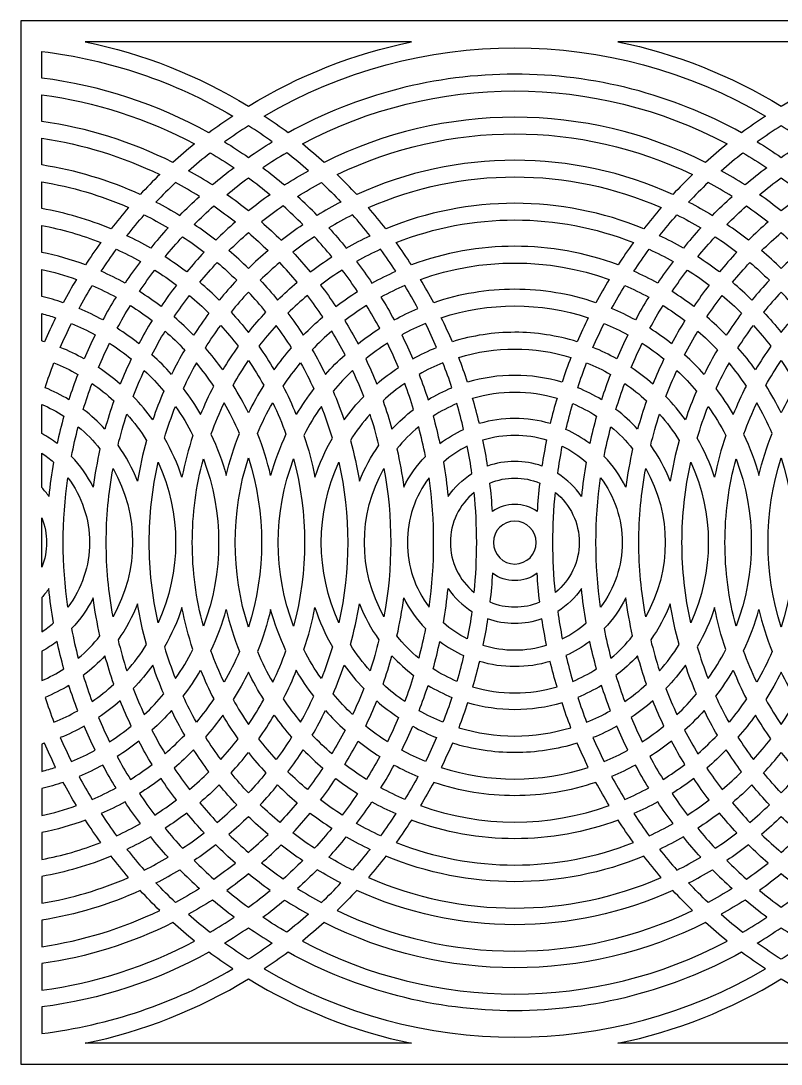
# Model space of a CAD drawing. Extents: x 3682 to 7182, y 5540 to 6540.
# Drawn here: x 3682 to 4411, y 5540 to 6540 of the extents above; entities that cross this region are included whole.
import ezdxf

# ---------------------------------------------------------------- set-up
doc = ezdxf.new("R2010")
doc.units = 0
doc.layers.add('LAYER_01', color=1, linetype='CONTINUOUS')

msp = doc.modelspace()

# ---------------------------------------------------------------- linework, layer by layer
at = {"layer": 'LAYER_01'}
msp.add_lwpolyline([(3681.8, 5539.9), (7181.8, 5539.9), (7181.8, 6539.9), (3681.8, 6539.9)], close=True, dxfattribs=at)
for points in [[(3701.8, 6510.6, -0.103), (3884.9, 6448.7, 0.01424), (3862, 6432.6, 0.09478), (3701.8, 6485.1)], [(3743.5, 6519.9, -0.0864), (3899.9, 6458.2, -0.0864), (4056.3, 6519.9)], [(4155.2, 6488.8, 0.12708), (3937.9, 6432.6, 0.01424), (3915, 6448.7, -0.2721), (4395.5, 6448.7, 0.01424), (4372.6, 6432.6, 0.12708)], [(4254.1, 6519.9, -0.0864), (4410.6, 6458.2, -0.0864), (4567, 6519.9)], [(4358.8, 6421.9, 0.01393), (4338.1, 6404.2, 0.23682), (3972.4, 6404.2, 0.01393), (3951.6, 6421.9, -0.24985)], [(3701.8, 6469, -0.08957), (3848.2, 6421.9, 0.01393), (3827.4, 6404.2, 0.08129), (3701.8, 6443.5)], [(3899.9, 6409.1, -0.01515), (3922.8, 6423.9, 0.01457), (3899.9, 6439.4, 0.01457), (3877.1, 6423.9, -0.01515)], [(4325.6, 6392.6, 0.01366), (4306.8, 6373.5, 0.21653), (4003.7, 6373.5, 0.01366), (3984.9, 6392.6, -0.22881)], [(4410.6, 6409.1, -0.01515), (4433.4, 6423.9, 0.01457), (4410.6, 6439.4, 0.01457), (4387.7, 6423.9, -0.01515)], [(3701.8, 6427.4, -0.07602), (3814.9, 6392.6, 0.01366), (3796.2, 6373.5, 0.06758), (3701.8, 6401.8)], [(3842.5, 6396.3, -0.01424), (3863.3, 6413.5, -0.01557), (3886.2, 6399.2, 0.01481), (3865.4, 6382.6, 0.01633)], [(3957.4, 6396.3, 0.01424), (3936.6, 6413.5, 0.01557), (3913.7, 6399.2, -0.01481), (3934.5, 6382.6, -0.01633)], [(4353.1, 6396.3, -0.01424), (4373.9, 6413.5, -0.01557), (4396.8, 6399.2, 0.01481), (4376, 6382.6, 0.01633)], [(4295.6, 6361, 0.01344), (4278.9, 6340.6, 0.19754), (4031.6, 6340.6, 0.01344), (4014.9, 6361, -0.20901)], [(3701.8, 6385.6, -0.06216), (3785, 6361, 0.01344), (3768.3, 6340.6, 0.05341), (3701.8, 6360)], [(3830, 6384.9, 0.01396), (3811.3, 6366.2, -0.01783), (3834.1, 6353.5, -0.01453), (3852.9, 6371.6, 0.01686)], [(3899.9, 6389.5, -0.01522), (3920.7, 6373.3, 0.01596), (3899.9, 6357.7, 0.01596), (3879.2, 6373.3, -0.01522)], [(3969.9, 6384.9, -0.01396), (3988.6, 6366.2, 0.01783), (3965.8, 6353.5, 0.01453), (3947, 6371.6, -0.01686)], [(4340.6, 6384.9, 0.01396), (4321.9, 6366.2, -0.01783), (4344.7, 6353.5, -0.01453), (4363.5, 6371.6, 0.01686)], [(4410.6, 6389.5, -0.01522), (4431.3, 6373.3, 0.01596), (4410.6, 6357.7, 0.01596), (4389.8, 6373.3, -0.01522)], [(3847.9, 6344.7, -0.01494), (3866.6, 6362.5, -0.0165), (3887.4, 6347.2, 0.0157), (3868.7, 6329.8, 0.01747)], [(3952, 6344.7, 0.01494), (3933.2, 6362.5, 0.0165), (3912.4, 6347.2, -0.0157), (3931.2, 6329.8, -0.01747)], [(4358.5, 6344.7, -0.01494), (4377.3, 6362.5, -0.0165), (4398, 6347.2, 0.0157), (4379.3, 6329.8, 0.01747)], [(3783.4, 6334, -0.01374), (3800.1, 6354, -0.01853), (3822.9, 6341.6, 0.01431), (3806.2, 6322.1, 0.0198)], [(4016.5, 6334, 0.01374), (3999.8, 6354, 0.01853), (3977, 6341.6, -0.01431), (3993.7, 6322.1, -0.0198)], [(4294, 6334, -0.01374), (4310.7, 6354, -0.01853), (4333.5, 6341.6, 0.01431), (4316.8, 6322.1, 0.0198)], [(3701.8, 6343.8, -0.04773), (3758.4, 6327.4, 0.01325), (3743.7, 6306, 0.03845), (3701.8, 6318)], [(4269, 6327.4, 0.01325), (4254.3, 6306, 0.18008), (4056.2, 6306, 0.01325), (4041.5, 6327.4, -0.19058)], [(3820, 6313.7, -0.01474), (3836.7, 6333, -0.01819), (3857.5, 6318.3, 0.01554), (3840.8, 6299.2, 0.01949)], [(3899.9, 6302.7, 0.01727), (3881.2, 6319.7, -0.01625), (3899.9, 6336.9, -0.01625), (3918.7, 6319.7, 0.01727)], [(3979.9, 6313.7, 0.01474), (3963.2, 6333, 0.01819), (3942.4, 6318.3, -0.01554), (3959.1, 6299.2, -0.01949)], [(4330.6, 6313.7, -0.01474), (4347.3, 6333, -0.01819), (4368.1, 6318.3, 0.01554), (4351.4, 6299.2, 0.01949)], [(4410.6, 6302.7, 0.01727), (4391.8, 6319.7, -0.01625), (4410.6, 6336.9, -0.01625), (4429.3, 6319.7, 0.01727)], [(3758.8, 6299.9, -0.01356), (3773.4, 6321, -0.02073), (3796.3, 6309.3, 0.01415), (3781.6, 6288.6, 0.02243)], [(4041.1, 6299.9, 0.01356), (4026.5, 6321, 0.02073), (4003.6, 6309.3, -0.01415), (4018.3, 6288.6, -0.02243)], [(4269.4, 6299.9, -0.01356), (4284, 6321, -0.02073), (4306.9, 6309.3, 0.01415), (4292.2, 6288.6, 0.02243)], [(3701.8, 6301.7, -0.03234), (3735, 6292.1, 0.0131), (3722.4, 6269.8, 0.02216), (3701.8, 6275.8)], [(3795.4, 6280.5, -0.01462), (3810.1, 6301.1, -0.02045), (3830.8, 6286.7, 0.0155), (3816.2, 6266.1, 0.02226)], [(3853.3, 6289.3, -0.01613), (3870, 6308.3, -0.01803), (3888.7, 6291.3, 0.01726), (3872, 6272.3, 0.01945)], [(3946.6, 6289.3, 0.01613), (3929.9, 6308.3, 0.01803), (3911.2, 6291.3, -0.01726), (3927.9, 6272.3, -0.01945)], [(4004.5, 6280.5, 0.01462), (3989.8, 6301.1, 0.02045), (3969, 6286.7, -0.0155), (3983.7, 6266.1, -0.02226)], [(4155.2, 6282.6, 0.08175), (4077.5, 6269.8, 0.0131), (4064.8, 6292.1, -0.17381), (4245.7, 6292.1, 0.0131), (4233, 6269.8, 0.08175)], [(4306, 6280.5, -0.01462), (4320.7, 6301.1, -0.02045), (4341.5, 6286.7, 0.0155), (4326.8, 6266.1, 0.02226)], [(4363.9, 6289.3, -0.01613), (4380.6, 6308.3, -0.01803), (4399.3, 6291.3, 0.01726), (4382.6, 6272.3, 0.01945)], [(3737.5, 6264.1, -0.01342), (3750.1, 6286.2, -0.02369), (3773, 6275.1, 0.01408), (3760.3, 6253.2, 0.02607)], [(4062.4, 6264.1, 0.01342), (4049.8, 6286.2, 0.02369), (4026.9, 6275.1, -0.01408), (4039.6, 6253.2, -0.02607)], [(4248.1, 6264.1, -0.01342), (4260.7, 6286.2, -0.02369), (4283.6, 6275.1, 0.01408), (4270.9, 6253.2, 0.02607)], [(3828.7, 6256.1, -0.01619), (3843.3, 6276.8, -0.02052), (3862.1, 6259.7, 0.01752), (3847.4, 6238.6, 0.02259)], [(3899.9, 6241.3, -0.01978), (3916.7, 6260.8, 0.01812), (3899.9, 6279.9, 0.01812), (3883.2, 6260.8, -0.01978)], [(3971.2, 6256.1, 0.01619), (3956.5, 6276.8, 0.02052), (3937.8, 6259.7, -0.01752), (3952.5, 6238.6, -0.02259)], [(4339.3, 6256.1, -0.01619), (4354, 6276.8, -0.02052), (4372.7, 6259.7, 0.01752), (4358, 6238.6, 0.02259)], [(4410.6, 6241.3, -0.01978), (4427.3, 6260.8, 0.01812), (4410.6, 6279.9, 0.01812), (4393.8, 6260.8, -0.01978)], [(3774.1, 6245.2, -0.0146), (3786.8, 6267.1, -0.02362), (3807.5, 6252.6, 0.01566), (3794.9, 6230.5, 0.02625)], [(4025.8, 6245.2, 0.0146), (4013.1, 6267.1, 0.02362), (3992.3, 6252.6, -0.01566), (4005, 6230.5, -0.02625)], [(4155.2, 6241.4, 0.07556), (4095.4, 6232.3, 0.01298), (4084.8, 6255.4, -0.1593), (4225.7, 6255.4, 0.01298), (4215.1, 6232.3, 0.07556)], [(4284.7, 6245.2, -0.0146), (4297.4, 6267.1, -0.02362), (4318.2, 6252.6, 0.01566), (4305.5, 6230.5, 0.02625)], [(3701.8, 6259.3, -0.0153), (3715.1, 6255.4, 0.01298), (3704.5, 6232.3, 0.00353), (3701.8, 6233.1)], [(3719.6, 6226.9, -0.01334), (3730.2, 6249.9, -0.02788), (3753, 6239, 0.01411), (3742.4, 6216, 0.03141)], [(3807.4, 6219.9, -0.01651), (3820, 6242.5, -0.0242), (3838.8, 6224.6, 0.01826), (3826.2, 6201, 0.02747)], [(3858.6, 6226.5, -0.01858), (3873.3, 6248, -0.02108), (3890, 6228, 0.02074), (3875.3, 6205.4, 0.02372)], [(3941.2, 6226.5, 0.01858), (3926.6, 6248, 0.02108), (3909.9, 6228, -0.02074), (3924.5, 6205.4, -0.02372)], [(3992.5, 6219.9, 0.01651), (3979.8, 6242.5, 0.0242), (3961.1, 6224.6, -0.01826), (3973.7, 6201, -0.02747)], [(4080.3, 6226.9, 0.01334), (4069.7, 6249.9, 0.02788), (4046.9, 6239, -0.01411), (4057.5, 6216, -0.03141)], [(4230.2, 6226.9, -0.01334), (4240.8, 6249.9, -0.02788), (4263.6, 6239, 0.01411), (4253, 6216, 0.03141)], [(4318, 6219.9, -0.01651), (4330.7, 6242.5, -0.0242), (4349.4, 6224.6, 0.01826), (4336.8, 6201, 0.02747)], [(4369.2, 6226.5, -0.01858), (4383.9, 6248, -0.02108), (4400.6, 6228, 0.02074), (4386, 6205.4, 0.02372)], [(3756.2, 6207.6, -0.01476), (3766.8, 6230.9, -0.02831), (3787.6, 6215.9, 0.01615), (3777, 6191.8, 0.03249)], [(4043.7, 6207.6, 0.01476), (4033.1, 6230.9, 0.02831), (4012.3, 6215.9, -0.01615), (4022.9, 6191.8, -0.03249)], [(4266.8, 6207.6, -0.01476), (4277.4, 6230.9, -0.02831), (4298.2, 6215.9, 0.01615), (4287.6, 6191.8, 0.03249)], [(4209, 6217.4, 0.01291), (4200.5, 6193.6, 0.14414), (4110, 6193.6, 0.01291), (4101.5, 6217.4, -0.14821)], [(3705, 6188.3, -0.01333), (3713.5, 6212.1, -0.0342), (3736.3, 6201.1, 0.01434), (3727.8, 6176.8, 0.03994)], [(3850, 6212, 0.01976), (3837.4, 6187.4, -0.03091), (3854.1, 6162.5, -0.02317), (3866.7, 6189.8, 0.02593)], [(3899.9, 6214.3, -0.02256), (3914.6, 6190.6, 0.02667), (3899.9, 6164.1, 0.02667), (3885.3, 6190.6, -0.02256)], [(3949.9, 6212, -0.01976), (3962.5, 6187.4, 0.03091), (3945.8, 6162.5, 0.02317), (3933.2, 6189.8, -0.02593)], [(4094.9, 6188.3, 0.01333), (4086.4, 6212.1, 0.0342), (4063.5, 6201.1, -0.01434), (4072.1, 6176.8, -0.03994)], [(4215.6, 6188.3, -0.01333), (4224.1, 6212.1, -0.0342), (4247, 6201.1, 0.01434), (4238.4, 6176.8, 0.03994)], [(4360.6, 6212, 0.01976), (4348, 6187.4, -0.03091), (4364.7, 6162.5, -0.02317), (4377.3, 6189.8, 0.02593)], [(4410.6, 6214.3, -0.02256), (4425.2, 6190.6, 0.02667), (4410.6, 6164.1, 0.02667), (4395.9, 6190.6, -0.02256)], [(3789.5, 6179.9, -0.01736), (3800.1, 6204.9, -0.0302), (3818.8, 6185, 0.02015), (3808.2, 6157.4, 0.03636)], [(4010.4, 6179.9, 0.01736), (3999.8, 6204.9, 0.0302), (3981.1, 6185, -0.02015), (3991.7, 6157.4, -0.03636)], [(4300.1, 6179.9, -0.01736), (4310.7, 6204.9, -0.0302), (4329.4, 6185, 0.02015), (4318.8, 6157.4, 0.03636)], [(3741.6, 6167.5, -0.01526), (3750.1, 6192.4, -0.036), (3770.9, 6175.7, 0.01748), (3762.4, 6148.6, 0.04393)], [(4058.3, 6167.5, 0.01526), (4049.7, 6192.4, 0.036), (4029, 6175.7, -0.01748), (4037.5, 6148.6, -0.04393)], [(4252.2, 6167.5, -0.01526), (4260.7, 6192.4, -0.036), (4281.5, 6175.7, 0.01748), (4273, 6148.6, 0.04393)], [(4155.2, 6158.9, 0.07252), (4121.3, 6153.9, 0.01289), (4114.8, 6178.3, -0.14322), (4195.7, 6178.3, 0.01289), (4189.2, 6153.9, 0.07252)], [(3701.8, 6172.3, -0.04187), (3723, 6161, 0.01508), (3716.5, 6134.7, 0.037), (3701.8, 6144.3)], [(3819.4, 6140, -0.02295), (3830, 6170.4, -0.03579), (3846.7, 6142.6, 0.03203), (3836.2, 6102.4, 0.05127)], [(3876.6, 6173.9, 0.02654), (3864, 6143.7, -0.0436), (3878.7, 6104.1, -0.03737), (3891.3, 6144.5, 0.03071)], [(3923.2, 6173.9, -0.02654), (3935.9, 6143.7, 0.0436), (3921.2, 6104.1, 0.03737), (3908.6, 6144.5, -0.03071)], [(3980.4, 6140, 0.02295), (3969.8, 6170.4, 0.03579), (3953.1, 6142.6, -0.03203), (3963.7, 6102.4, -0.05127)], [(4106.2, 6148.3, 0.01348), (4099.7, 6173, 0.04482), (4076.9, 6161, -0.01508), (4083.4, 6134.7, -0.05601)], [(4204.3, 6148.3, -0.01348), (4210.8, 6173, -0.04482), (4233.6, 6161, 0.01508), (4227.1, 6134.7, 0.05601)], [(4330.1, 6140, -0.02295), (4340.6, 6170.4, -0.03579), (4357.4, 6142.6, 0.03203), (4346.8, 6102.4, 0.05127)], [(4387.2, 6173.9, 0.02654), (4374.6, 6143.7, -0.0436), (4389.3, 6104.1, -0.03737), (4401.9, 6144.5, 0.03071)], [(3774.9, 6133.2, -0.01976), (3783.4, 6162.9, -0.04237), (3802.2, 6137.8, 0.02726), (3793.6, 6098.8, 0.06138)], [(4025, 6133.2, 0.01976), (4016.5, 6162.9, 0.04237), (3997.7, 6137.8, -0.02726), (4006.3, 6098.8, -0.06138)], [(4285.5, 6133.2, -0.01976), (4294, 6162.9, -0.04237), (4312.8, 6137.8, 0.02726), (4304.2, 6098.8, 0.06138)], [(3730.3, 6122.5, -0.01682), (3736.8, 6150.8, -0.05169), (3757.6, 6129.6, 0.02279), (3751.1, 6093, 0.0762)], [(4069.6, 6122.5, 0.01682), (4063.1, 6150.8, 0.05169), (4042.3, 6129.6, -0.02279), (4048.8, 6093, -0.0762)], [(4240.9, 6122.5, -0.01682), (4247.4, 6150.8, -0.05169), (4268.2, 6129.6, 0.02279), (4261.7, 6093, 0.0762)], [(4155.2, 6117.6, 0.08557), (4129.2, 6113.2, 0.01302), (4124.7, 6138.3, -0.15146), (4185.7, 6138.3, 0.01302), (4181.3, 6113.2, 0.08557)], [(4114.1, 6105.9, 0.01412), (4109.7, 6132.3, 0.0671), (4086.8, 6116.9, -0.01844), (4091.3, 6084.1, -0.10252)], [(4196.4, 6105.9, -0.01412), (4200.8, 6132.3, -0.0671), (4223.7, 6116.9, 0.01844), (4219.2, 6084.1, 0.10252)], [(3701.8, 6125.6, -0.03464), (3713.1, 6116.9, 0.01844), (3708.6, 6084.1, 0.03511), (3701.8, 6092.6)], [(3846.1, 6039.9, -0.06572), (3856.7, 6120.1, -0.18286), (3856.7, 5959.7, -0.06572)], [(3899.9, 5958.6, -0.15537), (3899.9, 6121.2, -0.15537)], [(3943.2, 5959.7, -0.18286), (3943.2, 6120.1, -0.13201)], [(4356.7, 6039.9, -0.06572), (4367.3, 6120.1, -0.18286), (4367.3, 5959.7, -0.06572)], [(4410.6, 5958.6, -0.15537), (4410.6, 6121.2, -0.15537)], [(3763.6, 6039.9, -0.04568), (3770.1, 6111, -0.26367), (3770.1, 5968.8, -0.04568)], [(3804.8, 6039.9, -0.0554), (3813.4, 6116.9, -0.2172), (3813.4, 5963, -0.0554)], [(3986.5, 5963, -0.2172), (3986.5, 6116.9, -0.11114)], [(4029.8, 5968.8, -0.26367), (4029.8, 6111, -0.09155)], [(4274.2, 6039.9, -0.04568), (4280.7, 6111, -0.26367), (4280.7, 5968.8, -0.04568)], [(4315.5, 6039.9, -0.0554), (4324, 6116.9, -0.2172), (4324, 5963, -0.0554)], [(3747.6, 6039.9, -0.16307), (3726.8, 5977.9, -0.07205), (3726.8, 6102, -0.16307)], [(4052.3, 6039.9, 0.16307), (4073, 5977.9, 0.07205), (4073, 6102, 0.16307)], [(4155.2, 6076.4, 0.15807), (4133.8, 6069.5, 0.01404), (4131.4, 6096.9, -0.20086), (4179.1, 6096.9, 0.01404), (4176.7, 6069.5, 0.15807)], [(4258.2, 6039.9, -0.16307), (4237.5, 5977.9, -0.07205), (4237.5, 6102, -0.16307)], [(4118.7, 6039.9, 0.02533), (4116.3, 6087.9, 0.47618), (4116.3, 5992, 0.02533)], [(4191.7, 6039.9, -0.02533), (4194.2, 6087.9, -0.47618), (4194.2, 5992, -0.02533)], [(3701.8, 6063.4, -0.19737), (3701.8, 6016.4)], [(4155.2, 6060.4, 2.41421), (4175.8, 6039.9, 0.41421)], [(4155.2, 6003.4, -0.15807), (4133.8, 6010.4, -0.01404), (4131.4, 5982.9, 0.20086), (4179.1, 5982.9, -0.01404), (4176.7, 6010.4, -0.15807)], [(3701.8, 5954.2, 0.03464), (3713.1, 5962.9, -0.01844), (3708.6, 5995.7, -0.03511), (3701.8, 5987.2)], [(4114.1, 5973.9, -0.01412), (4109.7, 5947.6, -0.0671), (4086.8, 5962.9, 0.01844), (4091.3, 5995.7, 0.10252)], [(4196.4, 5973.9, 0.01412), (4200.8, 5947.6, 0.0671), (4223.7, 5962.9, -0.01844), (4219.2, 5995.7, -0.10252)], [(3730.3, 5957.4, 0.01682), (3736.8, 5929, 0.05169), (3757.6, 5950.3, -0.02279), (3751.1, 5986.8, -0.0762)], [(3774.9, 5946.6, 0.01976), (3783.4, 5916.9, 0.04237), (3802.2, 5942, -0.02726), (3793.6, 5981, -0.06138)], [(4025, 5946.6, -0.01976), (4016.5, 5916.9, -0.04237), (3997.7, 5942, 0.02726), (4006.3, 5981, 0.06138)], [(4069.6, 5957.4, -0.01682), (4063.1, 5929, -0.05169), (4042.3, 5950.3, 0.02279), (4048.8, 5986.8, 0.0762)], [(4240.9, 5957.4, 0.01682), (4247.4, 5929, 0.05169), (4268.2, 5950.3, -0.02279), (4261.7, 5986.8, -0.0762)], [(4285.5, 5946.6, 0.01976), (4294, 5916.9, 0.04237), (4312.8, 5942, -0.02726), (4304.2, 5981, -0.06138)], [(3819.4, 5939.8, 0.02295), (3830, 5909.4, 0.03579), (3846.7, 5937.2, -0.03203), (3836.2, 5977.5, -0.05127)], [(3876.6, 5905.9, -0.02654), (3864, 5936.2, 0.0436), (3878.7, 5975.8, 0.03737), (3891.3, 5935.3, -0.03071)], [(3923.2, 5905.9, 0.02654), (3935.9, 5936.2, -0.0436), (3921.2, 5975.8, -0.03737), (3908.6, 5935.3, 0.03071)], [(3980.4, 5939.8, -0.02295), (3969.8, 5909.4, -0.03579), (3953.1, 5937.2, 0.03203), (3963.7, 5977.5, 0.05127)], [(4330.1, 5939.8, 0.02295), (4340.6, 5909.4, 0.03579), (4357.4, 5937.2, -0.03203), (4346.8, 5977.5, -0.05127)], [(4387.2, 5905.9, -0.02654), (4374.6, 5936.2, 0.0436), (4389.3, 5975.8, 0.03737), (4401.9, 5935.3, -0.03071)], [(4155.2, 5962.2, -0.08557), (4129.2, 5966.7, -0.01302), (4124.7, 5941.5, 0.15146), (4185.7, 5941.5, -0.01302), (4181.3, 5966.7, -0.08557)], [(3701.8, 5907.5, 0.04187), (3723, 5918.8, -0.01508), (3716.5, 5945.1, -0.037), (3701.8, 5935.6)], [(4106.2, 5931.5, -0.01348), (4099.7, 5906.8, -0.04482), (4076.9, 5918.8, 0.01508), (4083.4, 5945.1, 0.05601)], [(4204.3, 5931.5, 0.01348), (4210.8, 5906.8, 0.04482), (4233.6, 5918.8, -0.01508), (4227.1, 5945.1, -0.05601)], [(3741.6, 5912.4, 0.01526), (3750.1, 5887.4, 0.036), (3770.9, 5904.1, -0.01748), (3762.4, 5931.3, -0.04393)], [(4058.3, 5912.4, -0.01526), (4049.7, 5887.4, -0.036), (4029, 5904.1, 0.01748), (4037.5, 5931.3, 0.04393)], [(4252.2, 5912.4, 0.01526), (4260.7, 5887.4, 0.036), (4281.5, 5904.1, -0.01748), (4273, 5931.3, -0.04393)], [(3789.5, 5899.9, 0.01736), (3800.1, 5874.9, 0.0302), (3818.8, 5894.8, -0.02015), (3808.2, 5922.4, -0.03636)], [(4010.4, 5899.9, -0.01736), (3999.8, 5874.9, -0.0302), (3981.1, 5894.8, 0.02015), (3991.7, 5922.4, 0.03636)], [(4155.2, 5920.9, -0.07252), (4121.3, 5925.9, -0.01289), (4114.8, 5901.5, 0.14322), (4195.7, 5901.5, -0.01289), (4189.2, 5925.9, -0.07252)], [(4300.1, 5899.9, 0.01736), (4310.7, 5874.9, 0.0302), (4329.4, 5894.8, -0.02015), (4318.8, 5922.4, -0.03636)], [(3850, 5867.8, -0.01976), (3837.4, 5892.5, 0.03091), (3854.1, 5917.4, 0.02317), (3866.7, 5890, -0.02593)], [(3899.9, 5865.5, 0.02256), (3914.6, 5889.3, -0.02667), (3899.9, 5915.7, -0.02667), (3885.3, 5889.3, 0.02256)], [(3949.9, 5867.8, 0.01976), (3962.5, 5892.5, -0.03091), (3945.8, 5917.4, -0.02317), (3933.2, 5890, 0.02593)], [(4360.6, 5867.8, -0.01976), (4348, 5892.5, 0.03091), (4364.7, 5917.4, 0.02317), (4377.3, 5890, -0.02593)], [(4410.6, 5865.5, 0.02256), (4425.2, 5889.3, -0.02667), (4410.6, 5915.7, -0.02667), (4395.9, 5889.3, 0.02256)], [(3705, 5891.5, 0.01333), (3713.5, 5867.7, 0.0342), (3736.3, 5878.7, -0.01434), (3727.8, 5903, -0.03994)], [(4094.9, 5891.5, -0.01333), (4086.4, 5867.7, -0.0342), (4063.5, 5878.7, 0.01434), (4072.1, 5903, 0.03994)], [(4215.6, 5891.5, 0.01333), (4224.1, 5867.7, 0.0342), (4247, 5878.7, -0.01434), (4238.4, 5903, -0.03994)], [(3756.2, 5872.2, 0.01476), (3766.8, 5848.9, 0.02831), (3787.6, 5864, -0.01615), (3777, 5888, -0.03249)], [(4043.7, 5872.2, -0.01476), (4033.1, 5848.9, -0.02831), (4012.3, 5864, 0.01615), (4022.9, 5888, 0.03249)], [(4209, 5862.4, -0.01291), (4200.5, 5886.2, -0.14414), (4110, 5886.2, -0.01291), (4101.5, 5862.4, 0.14821)], [(4266.8, 5872.2, 0.01476), (4277.4, 5848.9, 0.02831), (4298.2, 5864, -0.01615), (4287.6, 5888, -0.03249)], [(3807.4, 5859.9, 0.01651), (3820, 5837.4, 0.0242), (3838.8, 5855.3, -0.01826), (3826.2, 5878.9, -0.02747)], [(3858.6, 5853.3, 0.01858), (3873.3, 5831.8, 0.02108), (3890, 5851.8, -0.02074), (3875.3, 5874.5, -0.02372)], [(3941.2, 5853.3, -0.01858), (3926.6, 5831.8, -0.02108), (3909.9, 5851.8, 0.02074), (3924.5, 5874.5, 0.02372)], [(3992.5, 5859.9, -0.01651), (3979.8, 5837.4, -0.0242), (3961.1, 5855.3, 0.01826), (3973.7, 5878.9, 0.02747)], [(4318, 5859.9, 0.01651), (4330.7, 5837.4, 0.0242), (4349.4, 5855.3, -0.01826), (4336.8, 5878.9, -0.02747)], [(4369.2, 5853.3, 0.01858), (4383.9, 5831.8, 0.02108), (4400.6, 5851.8, -0.02074), (4386, 5874.5, -0.02372)], [(3719.6, 5852.9, 0.01334), (3730.2, 5830, 0.02788), (3753, 5840.8, -0.01411), (3742.4, 5863.8, -0.03141)], [(4080.3, 5852.9, -0.01334), (4069.7, 5830, -0.02788), (4046.9, 5840.8, 0.01411), (4057.5, 5863.8, 0.03141)], [(4230.2, 5852.9, 0.01334), (4240.8, 5830, 0.02788), (4263.6, 5840.8, -0.01411), (4253, 5863.8, -0.03141)], [(3701.8, 5820.5, 0.0153), (3715.1, 5824.4, -0.01298), (3704.5, 5847.6, -0.00353), (3701.8, 5846.7)], [(3774.1, 5834.7, 0.0146), (3786.8, 5812.8, 0.02362), (3807.5, 5827.2, -0.01566), (3794.9, 5849.4, -0.02625)], [(3828.7, 5823.7, 0.01619), (3843.3, 5803.1, 0.02052), (3862.1, 5820.1, -0.01752), (3847.4, 5841.2, -0.02259)], [(3971.2, 5823.7, -0.01619), (3956.5, 5803.1, -0.02052), (3937.8, 5820.1, 0.01752), (3952.5, 5841.2, 0.02259)], [(4025.8, 5834.7, -0.0146), (4013.1, 5812.8, -0.02362), (3992.3, 5827.2, 0.01566), (4005, 5849.4, 0.02625)], [(4155.2, 5838.5, -0.07556), (4095.4, 5847.6, -0.01298), (4084.8, 5824.4, 0.1593), (4225.7, 5824.4, -0.01298), (4215.1, 5847.6, -0.07556)], [(4284.7, 5834.7, 0.0146), (4297.4, 5812.8, 0.02362), (4318.2, 5827.2, -0.01566), (4305.5, 5849.4, -0.02625)], [(4339.3, 5823.7, 0.01619), (4354, 5803.1, 0.02052), (4372.7, 5820.1, -0.01752), (4358, 5841.2, -0.02259)], [(3899.9, 5838.6, 0.01978), (3916.7, 5819, -0.01812), (3899.9, 5799.9, -0.01812), (3883.2, 5819, 0.01978)], [(4410.6, 5838.6, 0.01978), (4427.3, 5819, -0.01812), (4410.6, 5799.9, -0.01812), (4393.8, 5819, 0.01978)], [(3737.5, 5815.7, 0.01342), (3750.1, 5793.6, 0.02369), (3773, 5804.7, -0.01408), (3760.3, 5826.6, -0.02607)], [(4062.4, 5815.7, -0.01342), (4049.8, 5793.6, -0.02369), (4026.9, 5804.7, 0.01408), (4039.6, 5826.6, 0.02607)], [(4248.1, 5815.7, 0.01342), (4260.7, 5793.6, 0.02369), (4283.6, 5804.7, -0.01408), (4270.9, 5826.6, -0.02607)], [(3701.8, 5778.1, 0.03234), (3735, 5787.7, -0.0131), (3722.4, 5810, -0.02216), (3701.8, 5804.1)], [(3795.4, 5799.3, 0.01462), (3810.1, 5778.7, 0.02045), (3830.8, 5793.1, -0.0155), (3816.2, 5813.7, -0.02226)], [(4004.5, 5799.3, -0.01462), (3989.8, 5778.7, -0.02045), (3969, 5793.1, 0.0155), (3983.7, 5813.7, 0.02226)], [(4155.2, 5797.2, -0.08175), (4077.5, 5810, -0.0131), (4064.8, 5787.7, 0.17381), (4245.7, 5787.7, -0.0131), (4233, 5810, -0.08175)], [(4306, 5799.3, 0.01462), (4320.7, 5778.7, 0.02045), (4341.5, 5793.1, -0.0155), (4326.8, 5813.7, -0.02226)], [(3853.3, 5790.5, 0.01613), (3870, 5771.6, 0.01803), (3888.7, 5788.5, -0.01726), (3872, 5807.5, -0.01945)], [(3946.6, 5790.5, -0.01613), (3929.9, 5771.6, -0.01803), (3911.2, 5788.5, 0.01726), (3927.9, 5807.5, 0.01945)], [(4363.9, 5790.5, 0.01613), (4380.6, 5771.6, 0.01803), (4399.3, 5788.5, -0.01726), (4382.6, 5807.5, -0.01945)], [(3758.8, 5780, 0.01356), (3773.4, 5758.8, 0.02073), (3796.3, 5770.5, -0.01415), (3781.6, 5791.2, -0.02243)], [(4041.1, 5780, -0.01356), (4026.5, 5758.8, -0.02073), (4003.6, 5770.5, 0.01415), (4018.3, 5791.2, 0.02243)], [(4269.4, 5780, 0.01356), (4284, 5758.8, 0.02073), (4306.9, 5770.5, -0.01415), (4292.2, 5791.2, -0.02243)], [(3820, 5766.1, 0.01474), (3836.7, 5746.8, 0.01819), (3857.5, 5761.6, -0.01554), (3840.8, 5780.6, -0.01949)], [(3979.9, 5766.1, -0.01474), (3963.2, 5746.8, -0.01819), (3942.4, 5761.6, 0.01554), (3959.1, 5780.6, 0.01949)], [(4330.6, 5766.1, 0.01474), (4347.3, 5746.8, 0.01819), (4368.1, 5761.6, -0.01554), (4351.4, 5780.6, -0.01949)], [(3701.8, 5736.1, 0.04773), (3758.4, 5752.4, -0.01325), (3743.7, 5773.8, -0.03845), (3701.8, 5761.8)], [(3899.9, 5742.9, 0.01625), (3918.7, 5760.1, -0.01727), (3899.9, 5777.1, -0.01727), (3881.2, 5760.1, 0.01625)], [(4269, 5752.4, -0.01325), (4254.3, 5773.8, -0.18008), (4056.2, 5773.8, -0.01325), (4041.5, 5752.4, 0.19058)], [(4410.6, 5742.9, 0.01625), (4429.3, 5760.1, -0.01727), (4410.6, 5777.1, -0.01727), (4391.8, 5760.1, 0.01625)], [(3783.4, 5745.8, 0.01374), (3800.1, 5725.9, 0.01853), (3822.9, 5738.2, -0.01431), (3806.2, 5757.7, -0.0198)], [(3847.9, 5735.1, 0.01494), (3866.6, 5717.3, 0.0165), (3887.4, 5732.6, -0.0157), (3868.7, 5750, -0.01747)], [(3952, 5735.1, -0.01494), (3933.2, 5717.3, -0.0165), (3912.4, 5732.6, 0.0157), (3931.2, 5750, 0.01747)], [(4016.5, 5745.8, -0.01374), (3999.8, 5725.9, -0.01853), (3977, 5738.2, 0.01431), (3993.7, 5757.7, 0.0198)], [(4294, 5745.8, 0.01374), (4310.7, 5725.9, 0.01853), (4333.5, 5738.2, -0.01431), (4316.8, 5757.7, -0.0198)], [(4358.5, 5735.1, 0.01494), (4377.3, 5717.3, 0.0165), (4398, 5732.6, -0.0157), (4379.3, 5750, -0.01747)], [(3701.8, 5694.2, 0.06216), (3785, 5718.8, -0.01344), (3768.3, 5739.2, -0.05341), (3701.8, 5719.8)], [(4295.6, 5718.8, -0.01344), (4278.9, 5739.2, -0.19754), (4031.6, 5739.2, -0.01344), (4014.9, 5718.8, 0.20901)], [(3830, 5694.9, -0.01396), (3811.3, 5713.6, 0.01783), (3834.1, 5726.3, 0.01453), (3852.9, 5708.2, -0.01686)], [(3899.9, 5722.2, -0.01596), (3879.2, 5706.5, 0.01522), (3899.9, 5690.3, 0.01522), (3920.7, 5706.5, -0.01596)], [(3969.9, 5694.9, 0.01396), (3988.6, 5713.6, -0.01783), (3965.8, 5726.3, -0.01453), (3947, 5708.2, 0.01686)], [(4340.6, 5694.9, -0.01396), (4321.9, 5713.6, 0.01783), (4344.7, 5726.3, 0.01453), (4363.5, 5708.2, -0.01686)], [(4410.6, 5722.2, -0.01596), (4389.8, 5706.5, 0.01522), (4410.6, 5690.3, 0.01522), (4431.3, 5706.5, -0.01596)], [(3701.8, 5652.5, 0.07602), (3814.9, 5687.2, -0.01366), (3796.2, 5706.4, -0.06758), (3701.8, 5678)], [(4325.6, 5687.2, -0.01366), (4306.8, 5706.4, -0.21653), (4003.7, 5706.4, -0.01366), (3984.9, 5687.2, 0.22881)], [(3842.5, 5683.6, 0.01424), (3863.3, 5666.3, 0.01557), (3886.2, 5680.7, -0.01481), (3865.4, 5697.2, -0.01633)], [(3957.4, 5683.6, -0.01424), (3936.6, 5666.3, -0.01557), (3913.7, 5680.7, 0.01481), (3934.5, 5697.2, 0.01633)], [(4353.1, 5683.6, 0.01424), (4373.9, 5666.3, 0.01557), (4396.8, 5680.7, -0.01481), (4376, 5697.2, -0.01633)], [(3701.8, 5610.8, 0.08957), (3848.2, 5657.9, -0.01393), (3827.4, 5675.6, -0.08129), (3701.8, 5636.3)], [(3899.9, 5670.7, 0.01515), (3922.8, 5656, -0.01457), (3899.9, 5640.4, -0.01457), (3877.1, 5656, 0.01515)], [(4358.8, 5657.9, -0.01393), (4338.1, 5675.6, -0.23682), (3972.4, 5675.6, -0.01393), (3951.6, 5657.9, 0.24985)], [(4410.6, 5670.7, 0.01515), (4433.4, 5656, -0.01457), (4410.6, 5640.4, -0.01457), (4387.7, 5656, 0.01515)], [(3701.8, 5569.3, 0.103), (3884.9, 5631.2, -0.01424), (3862, 5647.2, -0.09478), (3701.8, 5594.7)], [(4155.2, 5591.1, -0.12708), (3937.9, 5647.2, -0.01424), (3915, 5631.2, 0.2721), (4395.5, 5631.2, -0.01424), (4372.6, 5647.2, -0.12708)], [(3743.5, 5559.9, 0.0864), (3899.9, 5621.6, 0.0864), (4056.3, 5559.9)], [(4254.1, 5559.9, 0.0864), (4410.6, 5621.6, 0.0864), (4567, 5559.9)]]:
    msp.add_lwpolyline(points, format="xyb", close=True, dxfattribs=at)

doc.saveas('drawing.dxf')
